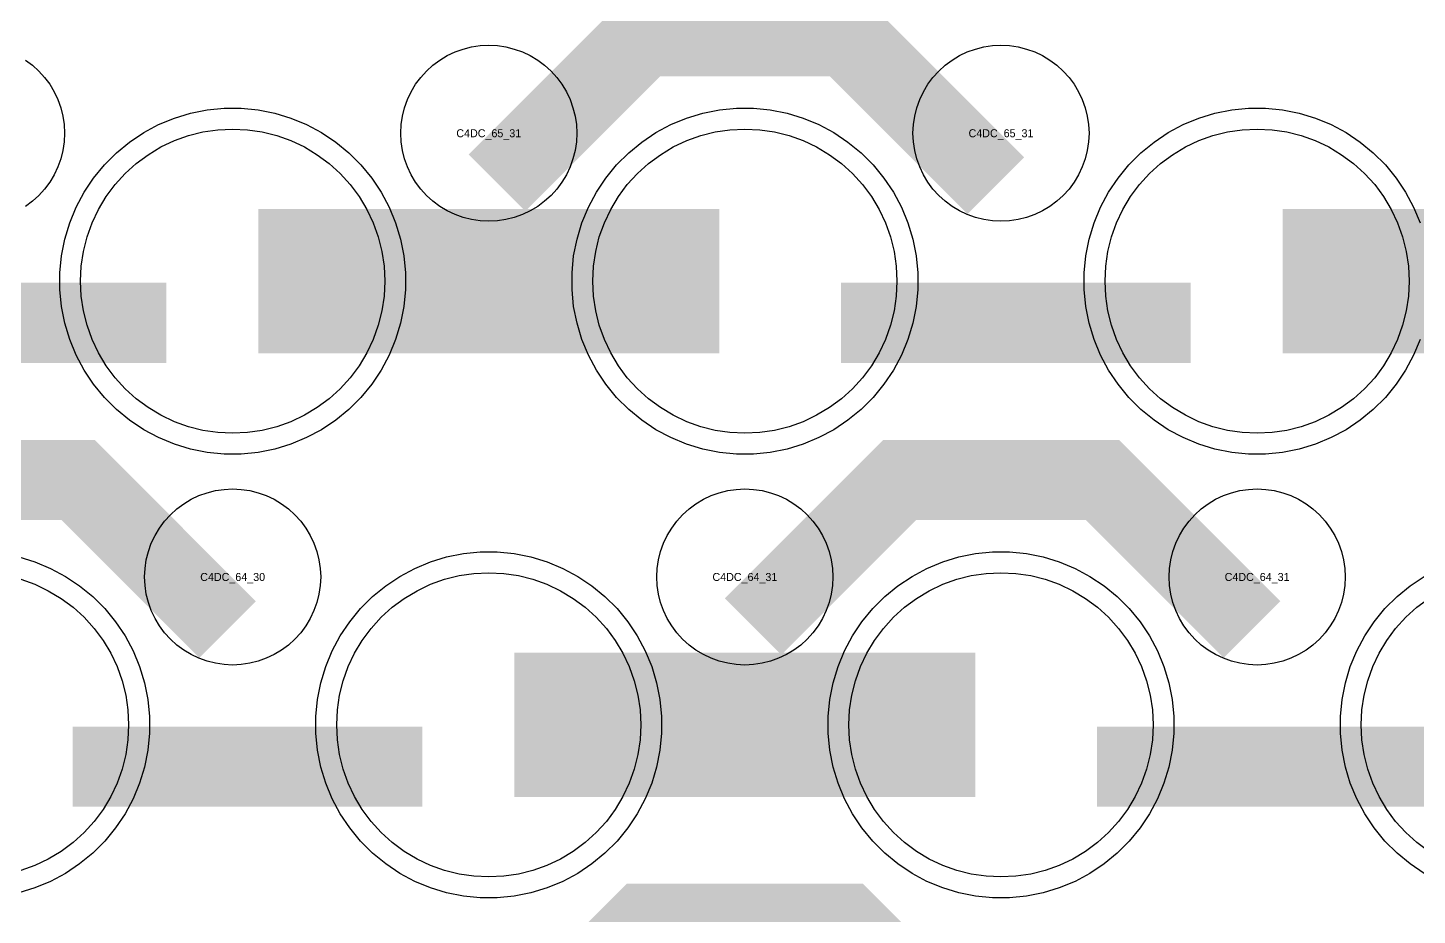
# Model space of a CAD drawing. Extents: x -11880 to 11880, y -14992 to 14992.
# Drawn here: x -2224 to -1790, y -6030.9 to -5753.8 of the extents above; entities that cross this region are included whole.
import ezdxf
from ezdxf.enums import TextEntityAlignment as Align

# ---------------------------------------------------------------- set-up
doc = ezdxf.new("R2010")
doc.units = 0
doc.header["$MEASUREMENT"] = 0
for name, color, linetype in [('GDS_775_DT_237', 138, 'CONTINUOUS'), ('RDL1_FS', 34, 'CONTINUOUS'), ('RDL_BS', 160, 'CONTINUOUS')]:
    doc.layers.add(name, color=color, linetype=linetype)

msp = doc.modelspace()

# ---------------------------------------------------------------- linework, layer by layer
at = {"layer": 'RDL1_FS'}
for points in [[(-2160, -5880.409), (-2164.657, -5880.18), (-2169.268, -5879.496), (-2173.791, -5878.364), (-2178.181, -5876.792), (-2182.395, -5874.8), (-2186.395, -5872.402), (-2190.14, -5869.624), (-2193.594, -5866.494), (-2196.724, -5863.04), (-2199.502, -5859.295), (-2201.9, -5855.295), (-2203.892, -5851.081), (-2205.464, -5846.691), (-2206.596, -5842.168), (-2207.28, -5837.557), (-2207.509, -5832.9), (-2207.28, -5828.243), (-2206.596, -5823.632), (-2205.464, -5819.109), (-2203.892, -5814.719), (-2201.9, -5810.505), (-2199.502, -5806.505), (-2196.724, -5802.76), (-2193.594, -5799.306), (-2190.14, -5796.176), (-2186.395, -5793.398), (-2182.395, -5791), (-2178.181, -5789.008), (-2173.791, -5787.436), (-2169.268, -5786.304), (-2164.657, -5785.62), (-2160, -5785.391), (-2155.343, -5785.62), (-2150.732, -5786.304), (-2146.209, -5787.436), (-2141.819, -5789.008), (-2137.605, -5791), (-2133.605, -5793.398), (-2129.86, -5796.176), (-2126.406, -5799.306), (-2123.276, -5802.76), (-2120.498, -5806.505), (-2118.1, -5810.505), (-2116.108, -5814.719), (-2114.536, -5819.109), (-2113.404, -5823.632), (-2112.72, -5828.243), (-2112.491, -5832.9), (-2112.72, -5837.557), (-2113.404, -5842.168), (-2114.536, -5846.691), (-2116.108, -5851.081), (-2118.1, -5855.295), (-2120.498, -5859.295), (-2123.276, -5863.04), (-2126.406, -5866.494), (-2129.86, -5869.624), (-2133.605, -5872.402), (-2137.605, -5874.8), (-2141.819, -5876.792), (-2146.209, -5878.364), (-2150.732, -5879.496), (-2155.343, -5880.18)], [(-2000, -5880.409), (-2004.657, -5880.18), (-2009.268, -5879.496), (-2013.791, -5878.364), (-2018.181, -5876.792), (-2022.395, -5874.8), (-2026.395, -5872.402), (-2030.14, -5869.624), (-2033.594, -5866.494), (-2036.724, -5863.04), (-2039.502, -5859.295), (-2041.9, -5855.295), (-2043.892, -5851.081), (-2045.464, -5846.691), (-2046.596, -5842.168), (-2047.28, -5837.557), (-2047.509, -5832.9), (-2047.28, -5828.243), (-2046.596, -5823.632), (-2045.464, -5819.109), (-2043.892, -5814.719), (-2041.9, -5810.505), (-2039.502, -5806.505), (-2036.724, -5802.76), (-2033.594, -5799.306), (-2030.14, -5796.176), (-2026.395, -5793.398), (-2022.395, -5791), (-2018.181, -5789.008), (-2013.791, -5787.436), (-2009.268, -5786.304), (-2004.657, -5785.62), (-2000, -5785.391), (-1995.343, -5785.62), (-1990.732, -5786.304), (-1986.209, -5787.436), (-1981.819, -5789.008), (-1977.605, -5791), (-1973.605, -5793.398), (-1969.86, -5796.176), (-1966.406, -5799.306), (-1963.276, -5802.76), (-1960.498, -5806.505), (-1958.1, -5810.505), (-1956.108, -5814.719), (-1954.536, -5819.109), (-1953.404, -5823.632), (-1952.72, -5828.243), (-1952.491, -5832.9), (-1952.72, -5837.557), (-1953.404, -5842.168), (-1954.536, -5846.691), (-1956.108, -5851.081), (-1958.1, -5855.295), (-1960.498, -5859.295), (-1963.276, -5863.04), (-1966.406, -5866.494), (-1969.86, -5869.624), (-1973.605, -5872.402), (-1977.605, -5874.8), (-1981.819, -5876.792), (-1986.209, -5878.364), (-1990.732, -5879.496), (-1995.343, -5880.18)], [(-1840, -5880.409), (-1844.657, -5880.18), (-1849.268, -5879.496), (-1853.791, -5878.364), (-1858.181, -5876.792), (-1862.395, -5874.8), (-1866.395, -5872.402), (-1870.14, -5869.624), (-1873.594, -5866.494), (-1876.724, -5863.04), (-1879.502, -5859.295), (-1881.9, -5855.295), (-1883.892, -5851.081), (-1885.464, -5846.691), (-1886.596, -5842.168), (-1887.28, -5837.557), (-1887.509, -5832.9), (-1887.28, -5828.243), (-1886.596, -5823.632), (-1885.464, -5819.109), (-1883.892, -5814.719), (-1881.9, -5810.505), (-1879.502, -5806.505), (-1876.724, -5802.76), (-1873.594, -5799.306), (-1870.14, -5796.176), (-1866.395, -5793.398), (-1862.395, -5791), (-1858.181, -5789.008), (-1853.791, -5787.436), (-1849.268, -5786.304), (-1844.657, -5785.62), (-1840, -5785.391), (-1835.343, -5785.62), (-1830.732, -5786.304), (-1826.209, -5787.436), (-1821.819, -5789.008), (-1817.605, -5791), (-1813.605, -5793.398), (-1809.86, -5796.176), (-1806.406, -5799.306), (-1803.276, -5802.76), (-1800.498, -5806.505), (-1798.1, -5810.505), (-1796.108, -5814.719), (-1794.536, -5819.109), (-1793.404, -5823.632), (-1792.72, -5828.243), (-1792.491, -5832.9), (-1792.72, -5837.557), (-1793.404, -5842.168), (-1794.536, -5846.691), (-1796.108, -5851.081), (-1798.1, -5855.295), (-1800.498, -5859.295), (-1803.276, -5863.04), (-1806.406, -5866.494), (-1809.86, -5869.624), (-1813.605, -5872.402), (-1817.605, -5874.8), (-1821.819, -5876.792), (-1826.209, -5878.364), (-1830.732, -5879.496), (-1835.343, -5880.18)]]:
    msp.add_lwpolyline(points, close=True, dxfattribs=at)
for points in [[(-2151.998, -5832.9, 45, 45, 0), (-2079.998, -5832.9, 45, 45, 0)], [(-2079.998, -5832.9, 45, 45, 0), (-2007.998, -5832.9, 45, 45, 0)], [(-1831.998, -5832.9, 45, 45, 0), (-1759.998, -5832.9, 45, 45, 0)]]:
    msp.add_lwpolyline(points, format="xyseb", dxfattribs=at)
at = {"layer": 'RDL1_FS', "color": 240, "true_color": 0xed1f24}
for points in [[(-2080, -6018.974), (-2084.657, -6018.745), (-2089.268, -6018.061), (-2093.791, -6016.929), (-2098.181, -6015.357), (-2102.395, -6013.365), (-2106.395, -6010.967), (-2110.14, -6008.189), (-2113.594, -6005.059), (-2116.724, -6001.605), (-2119.502, -5997.86), (-2121.9, -5993.86), (-2123.892, -5989.646), (-2125.464, -5985.256), (-2126.596, -5980.733), (-2127.28, -5976.122), (-2127.509, -5971.465), (-2127.28, -5966.808), (-2126.596, -5962.197), (-2125.464, -5957.674), (-2123.892, -5953.284), (-2121.9, -5949.07), (-2119.502, -5945.07), (-2116.724, -5941.325), (-2113.594, -5937.871), (-2110.14, -5934.741), (-2106.395, -5931.963), (-2102.395, -5929.565), (-2098.181, -5927.573), (-2093.791, -5926.001), (-2089.268, -5924.869), (-2084.657, -5924.185), (-2080, -5923.956), (-2075.343, -5924.185), (-2070.732, -5924.869), (-2066.209, -5926.001), (-2061.819, -5927.573), (-2057.605, -5929.565), (-2053.605, -5931.963), (-2049.86, -5934.741), (-2046.406, -5937.871), (-2043.276, -5941.325), (-2040.498, -5945.07), (-2038.1, -5949.07), (-2036.108, -5953.284), (-2034.536, -5957.674), (-2033.404, -5962.197), (-2032.72, -5966.808), (-2032.491, -5971.465), (-2032.72, -5976.122), (-2033.404, -5980.733), (-2034.536, -5985.256), (-2036.108, -5989.646), (-2038.1, -5993.86), (-2040.498, -5997.86), (-2043.276, -6001.605), (-2046.406, -6005.059), (-2049.86, -6008.189), (-2053.605, -6010.967), (-2057.605, -6013.365), (-2061.819, -6015.357), (-2066.209, -6016.929), (-2070.732, -6018.061), (-2075.343, -6018.745)], [(-1920, -6018.974), (-1924.657, -6018.745), (-1929.268, -6018.061), (-1933.791, -6016.929), (-1938.181, -6015.357), (-1942.395, -6013.365), (-1946.395, -6010.967), (-1950.14, -6008.189), (-1953.594, -6005.059), (-1956.724, -6001.605), (-1959.502, -5997.86), (-1961.9, -5993.86), (-1963.892, -5989.646), (-1965.464, -5985.256), (-1966.596, -5980.733), (-1967.28, -5976.122), (-1967.509, -5971.465), (-1967.28, -5966.808), (-1966.596, -5962.197), (-1965.464, -5957.674), (-1963.892, -5953.284), (-1961.9, -5949.07), (-1959.502, -5945.07), (-1956.724, -5941.325), (-1953.594, -5937.871), (-1950.14, -5934.741), (-1946.395, -5931.963), (-1942.395, -5929.565), (-1938.181, -5927.573), (-1933.791, -5926.001), (-1929.268, -5924.869), (-1924.657, -5924.185), (-1920, -5923.956), (-1915.343, -5924.185), (-1910.732, -5924.869), (-1906.209, -5926.001), (-1901.819, -5927.573), (-1897.605, -5929.565), (-1893.605, -5931.963), (-1889.86, -5934.741), (-1886.406, -5937.871), (-1883.276, -5941.325), (-1880.498, -5945.07), (-1878.1, -5949.07), (-1876.108, -5953.284), (-1874.536, -5957.674), (-1873.404, -5962.197), (-1872.72, -5966.808), (-1872.491, -5971.465), (-1872.72, -5976.122), (-1873.404, -5980.733), (-1874.536, -5985.256), (-1876.108, -5989.646), (-1878.1, -5993.86), (-1880.498, -5997.86), (-1883.276, -6001.605), (-1886.406, -6005.059), (-1889.86, -6008.189), (-1893.605, -6010.967), (-1897.605, -6013.365), (-1901.819, -6015.357), (-1906.209, -6016.929), (-1910.732, -6018.061), (-1915.343, -6018.745)]]:
    msp.add_lwpolyline(points, close=True, dxfattribs=at)
for points in [[(-2226.209, -5926.001), (-2221.819, -5927.573), (-2217.605, -5929.565), (-2213.605, -5931.963), (-2209.86, -5934.741), (-2206.406, -5937.871), (-2203.276, -5941.325), (-2200.498, -5945.07), (-2198.1, -5949.07), (-2196.108, -5953.284), (-2194.536, -5957.674), (-2193.404, -5962.197), (-2192.72, -5966.808), (-2192.491, -5971.465), (-2192.72, -5976.122), (-2193.404, -5980.733), (-2194.536, -5985.256), (-2196.108, -5989.646), (-2198.1, -5993.86), (-2200.498, -5997.86), (-2203.276, -6001.605), (-2206.406, -6005.059), (-2209.86, -6008.189), (-2213.605, -6010.967), (-2217.605, -6013.365), (-2221.819, -6015.357), (-2226.209, -6016.929)], [(-1786.395, -6010.967), (-1790.14, -6008.189), (-1793.594, -6005.059), (-1796.724, -6001.605), (-1799.502, -5997.86), (-1801.9, -5993.86), (-1803.892, -5989.646), (-1805.464, -5985.256), (-1806.596, -5980.733), (-1807.28, -5976.122), (-1807.509, -5971.465), (-1807.28, -5966.808), (-1806.596, -5962.197), (-1805.464, -5957.674), (-1803.892, -5953.284), (-1801.9, -5949.07), (-1799.502, -5945.07), (-1796.724, -5941.325), (-1793.594, -5937.871), (-1790.14, -5934.741), (-1786.395, -5931.963)]]:
    msp.add_lwpolyline(points, dxfattribs=at)
for points in [[(-2071.998, -5971.465, 45, 45, 0), (-1999.998, -5971.465, 45, 45, 0)], [(-1999.998, -5971.465, 45, 45, 0), (-1927.998, -5971.465, 45, 45, 0)]]:
    msp.add_lwpolyline(points, format="xyseb", dxfattribs=at)
at = {"layer": 'RDL_BS'}
for points in [[(-2077.438, -5802.214, 25, 25, 0), (-2031.623, -5756.399, 25, 25, 0), (-1998.07, -5756.399, 25, 25, 0)], [(-1921.599, -5803.113, 25, 25, 0), (-1968.313, -5756.399, 25, 25, 0), (-1998.071, -5756.399, 25, 25, 0)], [(-2289.984, -5845.913, 25, 25, 0), (-2180.719, -5845.913, 25, 25, 0)], [(-1969.984, -5845.913, 25, 25, 0), (-1860.719, -5845.913, 25, 25, 0)], [(-2161.599, -5941.678, 25, 25, 0), (-2208.313, -5894.964, 25, 25, 0), (-2238.071, -5894.964, 25, 25, 0)], [(-1997.438, -5940.779, 25, 25, 0), (-1951.623, -5894.964, 25, 25, 0), (-1918.07, -5894.964, 25, 25, 0)], [(-1841.599, -5941.678, 25, 25, 0), (-1888.313, -5894.964, 25, 25, 0), (-1918.071, -5894.964, 25, 25, 0)], [(-2077.438, -6079.344, 25, 25, 0), (-2031.623, -6033.529, 25, 25, 0), (-1998.07, -6033.529, 25, 25, 0)], [(-1921.599, -6080.243, 25, 25, 0), (-1968.313, -6033.529, 25, 25, 0), (-1998.071, -6033.529, 25, 25, 0)]]:
    msp.add_lwpolyline(points, format="xyseb", dxfattribs=at)
for points in [[(-2080, -5814.206), (-2082.693, -5814.074), (-2085.365, -5813.678), (-2087.984, -5813.021), (-2090.519, -5812.114), (-2092.956, -5810.962), (-2095.28, -5809.569), (-2097.443, -5807.966), (-2099.442, -5806.154), (-2101.254, -5804.155), (-2102.857, -5801.992), (-2104.25, -5799.668), (-2105.402, -5797.231), (-2106.309, -5794.696), (-2106.966, -5792.077), (-2107.362, -5789.405), (-2107.494, -5786.712), (-2107.362, -5784.019), (-2106.966, -5781.347), (-2106.309, -5778.728), (-2105.402, -5776.193), (-2104.25, -5773.756), (-2102.857, -5771.432), (-2101.254, -5769.269), (-2099.442, -5767.27), (-2097.443, -5765.458), (-2095.28, -5763.855), (-2092.956, -5762.462), (-2090.519, -5761.31), (-2087.984, -5760.403), (-2085.365, -5759.746), (-2082.693, -5759.35), (-2080, -5759.218), (-2077.307, -5759.35), (-2074.635, -5759.746), (-2072.016, -5760.403), (-2069.481, -5761.31), (-2067.044, -5762.462), (-2064.72, -5763.855), (-2062.557, -5765.458), (-2060.558, -5767.27), (-2058.746, -5769.269), (-2057.143, -5771.432), (-2055.75, -5773.756), (-2054.598, -5776.193), (-2053.691, -5778.728), (-2053.034, -5781.347), (-2052.638, -5784.019), (-2052.506, -5786.712), (-2052.638, -5789.405), (-2053.034, -5792.077), (-2053.691, -5794.696), (-2054.598, -5797.231), (-2055.75, -5799.668), (-2057.143, -5801.992), (-2058.746, -5804.155), (-2060.558, -5806.154), (-2062.557, -5807.966), (-2064.72, -5809.569), (-2067.044, -5810.962), (-2069.481, -5812.114), (-2072.016, -5813.021), (-2074.635, -5813.678), (-2077.307, -5814.074)], [(-1920, -5814.206), (-1922.693, -5814.074), (-1925.365, -5813.678), (-1927.984, -5813.021), (-1930.519, -5812.114), (-1932.956, -5810.962), (-1935.28, -5809.569), (-1937.443, -5807.966), (-1939.442, -5806.154), (-1941.254, -5804.155), (-1942.857, -5801.992), (-1944.25, -5799.668), (-1945.402, -5797.231), (-1946.309, -5794.696), (-1946.966, -5792.077), (-1947.362, -5789.405), (-1947.494, -5786.712), (-1947.362, -5784.019), (-1946.966, -5781.347), (-1946.309, -5778.728), (-1945.402, -5776.193), (-1944.25, -5773.756), (-1942.857, -5771.432), (-1941.254, -5769.269), (-1939.442, -5767.27), (-1937.443, -5765.458), (-1935.28, -5763.855), (-1932.956, -5762.462), (-1930.519, -5761.31), (-1927.984, -5760.403), (-1925.365, -5759.746), (-1922.693, -5759.35), (-1920, -5759.218), (-1917.307, -5759.35), (-1914.635, -5759.746), (-1912.016, -5760.403), (-1909.481, -5761.31), (-1907.044, -5762.462), (-1904.72, -5763.855), (-1902.557, -5765.458), (-1900.558, -5767.27), (-1898.746, -5769.269), (-1897.143, -5771.432), (-1895.75, -5773.756), (-1894.598, -5776.193), (-1893.691, -5778.728), (-1893.034, -5781.347), (-1892.638, -5784.019), (-1892.506, -5786.712), (-1892.638, -5789.405), (-1893.034, -5792.077), (-1893.691, -5794.696), (-1894.598, -5797.231), (-1895.75, -5799.668), (-1897.143, -5801.992), (-1898.746, -5804.155), (-1900.558, -5806.154), (-1902.557, -5807.966), (-1904.72, -5809.569), (-1907.044, -5810.962), (-1909.481, -5812.114), (-1912.016, -5813.021), (-1914.635, -5813.678), (-1917.307, -5814.074)], [(-2162.644, -5886.9), (-2167.938, -5886.383), (-2173.165, -5885.337), (-2178.205, -5883.806), (-2183.115, -5881.775), (-2187.777, -5879.283), (-2192.191, -5876.336), (-2196.292, -5872.974), (-2200.074, -5869.192), (-2203.436, -5865.091), (-2206.383, -5860.677), (-2208.875, -5856.015), (-2210.906, -5851.105), (-2212.437, -5846.065), (-2213.483, -5840.838), (-2214, -5835.544), (-2214, -5830.256), (-2213.483, -5824.962), (-2212.437, -5819.735), (-2210.906, -5814.695), (-2208.875, -5809.785), (-2206.383, -5805.123), (-2203.436, -5800.709), (-2200.074, -5796.608), (-2196.292, -5792.826), (-2192.191, -5789.464), (-2187.777, -5786.517), (-2183.115, -5784.025), (-2178.205, -5781.994), (-2173.165, -5780.463), (-2167.938, -5779.417), (-2162.644, -5778.9), (-2157.356, -5778.9), (-2152.062, -5779.417), (-2146.835, -5780.463), (-2141.795, -5781.994), (-2136.885, -5784.025), (-2132.223, -5786.517), (-2127.809, -5789.464), (-2123.708, -5792.826), (-2119.926, -5796.608), (-2116.564, -5800.709), (-2113.617, -5805.123), (-2111.125, -5809.785), (-2109.094, -5814.695), (-2107.563, -5819.735), (-2106.517, -5824.962), (-2106, -5830.256), (-2106, -5835.544), (-2106.517, -5840.838), (-2107.563, -5846.065), (-2109.094, -5851.105), (-2111.125, -5856.015), (-2113.617, -5860.677), (-2116.564, -5865.091), (-2119.926, -5869.192), (-2123.708, -5872.974), (-2127.809, -5876.336), (-2132.223, -5879.283), (-2136.885, -5881.775), (-2141.795, -5883.806), (-2146.835, -5885.337), (-2152.062, -5886.383), (-2157.356, -5886.9)], [(-2002.644, -5886.9), (-2007.938, -5886.383), (-2013.165, -5885.337), (-2018.205, -5883.806), (-2023.115, -5881.775), (-2027.777, -5879.283), (-2032.191, -5876.336), (-2036.292, -5872.974), (-2040.074, -5869.192), (-2043.436, -5865.091), (-2046.383, -5860.677), (-2048.875, -5856.015), (-2050.906, -5851.105), (-2052.437, -5846.065), (-2053.483, -5840.838), (-2054, -5835.544), (-2054, -5830.256), (-2053.483, -5824.962), (-2052.437, -5819.735), (-2050.906, -5814.695), (-2048.875, -5809.785), (-2046.383, -5805.123), (-2043.436, -5800.709), (-2040.074, -5796.608), (-2036.292, -5792.826), (-2032.191, -5789.464), (-2027.777, -5786.517), (-2023.115, -5784.025), (-2018.205, -5781.994), (-2013.165, -5780.463), (-2007.938, -5779.417), (-2002.644, -5778.9), (-1997.356, -5778.9), (-1992.062, -5779.417), (-1986.835, -5780.463), (-1981.795, -5781.994), (-1976.885, -5784.025), (-1972.223, -5786.517), (-1967.809, -5789.464), (-1963.708, -5792.826), (-1959.926, -5796.608), (-1956.564, -5800.709), (-1953.617, -5805.123), (-1951.125, -5809.785), (-1949.094, -5814.695), (-1947.563, -5819.735), (-1946.517, -5824.962), (-1946, -5830.256), (-1946, -5835.544), (-1946.517, -5840.838), (-1947.563, -5846.065), (-1949.094, -5851.105), (-1951.125, -5856.015), (-1953.617, -5860.677), (-1956.564, -5865.091), (-1959.926, -5869.192), (-1963.708, -5872.974), (-1967.809, -5876.336), (-1972.223, -5879.283), (-1976.885, -5881.775), (-1981.795, -5883.806), (-1986.835, -5885.337), (-1992.062, -5886.383), (-1997.356, -5886.9)], [(-2160, -5952.771), (-2162.693, -5952.639), (-2165.365, -5952.243), (-2167.984, -5951.586), (-2170.519, -5950.679), (-2172.956, -5949.527), (-2175.28, -5948.134), (-2177.443, -5946.531), (-2179.442, -5944.719), (-2181.254, -5942.72), (-2182.857, -5940.557), (-2184.25, -5938.233), (-2185.402, -5935.796), (-2186.309, -5933.261), (-2186.966, -5930.642), (-2187.362, -5927.97), (-2187.494, -5925.277), (-2187.362, -5922.584), (-2186.966, -5919.912), (-2186.309, -5917.293), (-2185.402, -5914.758), (-2184.25, -5912.321), (-2182.857, -5909.997), (-2181.254, -5907.834), (-2179.442, -5905.835), (-2177.443, -5904.023), (-2175.28, -5902.42), (-2172.956, -5901.027), (-2170.519, -5899.875), (-2167.984, -5898.968), (-2165.365, -5898.311), (-2162.693, -5897.915), (-2160, -5897.783), (-2157.307, -5897.915), (-2154.635, -5898.311), (-2152.016, -5898.968), (-2149.481, -5899.875), (-2147.044, -5901.027), (-2144.72, -5902.42), (-2142.557, -5904.023), (-2140.558, -5905.835), (-2138.746, -5907.834), (-2137.143, -5909.997), (-2135.75, -5912.321), (-2134.598, -5914.758), (-2133.691, -5917.293), (-2133.034, -5919.912), (-2132.638, -5922.584), (-2132.506, -5925.277), (-2132.638, -5927.97), (-2133.034, -5930.642), (-2133.691, -5933.261), (-2134.598, -5935.796), (-2135.75, -5938.233), (-2137.143, -5940.557), (-2138.746, -5942.72), (-2140.558, -5944.719), (-2142.557, -5946.531), (-2144.72, -5948.134), (-2147.044, -5949.527), (-2149.481, -5950.679), (-2152.016, -5951.586), (-2154.635, -5952.243), (-2157.307, -5952.639)], [(-2000, -5952.771), (-2002.693, -5952.639), (-2005.365, -5952.243), (-2007.984, -5951.586), (-2010.519, -5950.679), (-2012.956, -5949.527), (-2015.28, -5948.134), (-2017.443, -5946.531), (-2019.442, -5944.719), (-2021.254, -5942.72), (-2022.857, -5940.557), (-2024.25, -5938.233), (-2025.402, -5935.796), (-2026.309, -5933.261), (-2026.966, -5930.642), (-2027.362, -5927.97), (-2027.494, -5925.277), (-2027.362, -5922.584), (-2026.966, -5919.912), (-2026.309, -5917.293), (-2025.402, -5914.758), (-2024.25, -5912.321), (-2022.857, -5909.997), (-2021.254, -5907.834), (-2019.442, -5905.835), (-2017.443, -5904.023), (-2015.28, -5902.42), (-2012.956, -5901.027), (-2010.519, -5899.875), (-2007.984, -5898.968), (-2005.365, -5898.311), (-2002.693, -5897.915), (-2000, -5897.783), (-1997.307, -5897.915), (-1994.635, -5898.311), (-1992.016, -5898.968), (-1989.481, -5899.875), (-1987.044, -5901.027), (-1984.72, -5902.42), (-1982.557, -5904.023), (-1980.558, -5905.835), (-1978.746, -5907.834), (-1977.143, -5909.997), (-1975.75, -5912.321), (-1974.598, -5914.758), (-1973.691, -5917.293), (-1973.034, -5919.912), (-1972.638, -5922.584), (-1972.506, -5925.277), (-1972.638, -5927.97), (-1973.034, -5930.642), (-1973.691, -5933.261), (-1974.598, -5935.796), (-1975.75, -5938.233), (-1977.143, -5940.557), (-1978.746, -5942.72), (-1980.558, -5944.719), (-1982.557, -5946.531), (-1984.72, -5948.134), (-1987.044, -5949.527), (-1989.481, -5950.679), (-1992.016, -5951.586), (-1994.635, -5952.243), (-1997.307, -5952.639)], [(-1840, -5952.771), (-1842.693, -5952.639), (-1845.365, -5952.243), (-1847.984, -5951.586), (-1850.519, -5950.679), (-1852.956, -5949.527), (-1855.28, -5948.134), (-1857.443, -5946.531), (-1859.442, -5944.719), (-1861.254, -5942.72), (-1862.857, -5940.557), (-1864.25, -5938.233), (-1865.402, -5935.796), (-1866.309, -5933.261), (-1866.966, -5930.642), (-1867.362, -5927.97), (-1867.494, -5925.277), (-1867.362, -5922.584), (-1866.966, -5919.912), (-1866.309, -5917.293), (-1865.402, -5914.758), (-1864.25, -5912.321), (-1862.857, -5909.997), (-1861.254, -5907.834), (-1859.442, -5905.835), (-1857.443, -5904.023), (-1855.28, -5902.42), (-1852.956, -5901.027), (-1850.519, -5899.875), (-1847.984, -5898.968), (-1845.365, -5898.311), (-1842.693, -5897.915), (-1840, -5897.783), (-1837.307, -5897.915), (-1834.635, -5898.311), (-1832.016, -5898.968), (-1829.481, -5899.875), (-1827.044, -5901.027), (-1824.72, -5902.42), (-1822.557, -5904.023), (-1820.558, -5905.835), (-1818.746, -5907.834), (-1817.143, -5909.997), (-1815.75, -5912.321), (-1814.598, -5914.758), (-1813.691, -5917.293), (-1813.034, -5919.912), (-1812.638, -5922.584), (-1812.506, -5925.277), (-1812.638, -5927.97), (-1813.034, -5930.642), (-1813.691, -5933.261), (-1814.598, -5935.796), (-1815.75, -5938.233), (-1817.143, -5940.557), (-1818.746, -5942.72), (-1820.558, -5944.719), (-1822.557, -5946.531), (-1824.72, -5948.134), (-1827.044, -5949.527), (-1829.481, -5950.679), (-1832.016, -5951.586), (-1834.635, -5952.243), (-1837.307, -5952.639)]]:
    msp.add_lwpolyline(points, close=True, dxfattribs=at)
for points in [[(-2224.72, -5763.855), (-2222.557, -5765.458), (-2220.558, -5767.27), (-2218.746, -5769.269), (-2217.143, -5771.432), (-2215.75, -5773.756), (-2214.598, -5776.193), (-2213.691, -5778.728), (-2213.034, -5781.347), (-2212.638, -5784.019), (-2212.506, -5786.712), (-2212.638, -5789.405), (-2213.034, -5792.077), (-2213.691, -5794.696), (-2214.598, -5797.231), (-2215.75, -5799.668), (-2217.143, -5801.992), (-2218.746, -5804.155), (-2220.558, -5806.154), (-2222.557, -5807.966), (-2224.72, -5809.569)], [(-1789.094, -5851.105), (-1791.125, -5856.015), (-1793.617, -5860.677), (-1796.564, -5865.091), (-1799.926, -5869.192), (-1803.708, -5872.974), (-1807.809, -5876.336), (-1812.223, -5879.283), (-1816.885, -5881.775), (-1821.795, -5883.806), (-1826.835, -5885.337), (-1832.062, -5886.383), (-1837.356, -5886.9), (-1842.644, -5886.9), (-1847.938, -5886.383), (-1853.165, -5885.337), (-1858.205, -5883.806), (-1863.115, -5881.775), (-1867.777, -5879.283), (-1872.191, -5876.336), (-1876.292, -5872.974), (-1880.074, -5869.192), (-1883.436, -5865.091), (-1886.383, -5860.677), (-1888.875, -5856.015), (-1890.906, -5851.105), (-1892.437, -5846.065), (-1893.483, -5840.838), (-1894, -5835.544), (-1894, -5830.256), (-1893.483, -5824.962), (-1892.437, -5819.735), (-1890.906, -5814.695), (-1888.875, -5809.785), (-1886.383, -5805.123), (-1883.436, -5800.709), (-1880.074, -5796.608), (-1876.292, -5792.826), (-1872.191, -5789.464), (-1867.777, -5786.517), (-1863.115, -5784.025), (-1858.205, -5781.994), (-1853.165, -5780.463), (-1847.938, -5779.417), (-1842.644, -5778.9), (-1837.356, -5778.9), (-1832.062, -5779.417), (-1826.835, -5780.463), (-1821.795, -5781.994), (-1816.885, -5784.025), (-1812.223, -5786.517), (-1807.809, -5789.464), (-1803.708, -5792.826), (-1799.926, -5796.608), (-1796.564, -5800.709), (-1793.617, -5805.123), (-1791.125, -5809.785), (-1789.094, -5814.695)]]:
    msp.add_lwpolyline(points, dxfattribs=at)
at = {"layer": 'RDL_BS', "color": 240, "true_color": 0xed1f24}
for points in [[(-2226.835, -5919.028), (-2221.795, -5920.559), (-2216.885, -5922.59), (-2212.223, -5925.082), (-2207.809, -5928.029), (-2203.708, -5931.391), (-2199.926, -5935.173), (-2196.564, -5939.274), (-2193.617, -5943.688), (-2191.125, -5948.35), (-2189.094, -5953.26), (-2187.563, -5958.3), (-2186.517, -5963.527), (-2186, -5968.821), (-2186, -5974.109), (-2186.517, -5979.403), (-2187.563, -5984.63), (-2189.094, -5989.67), (-2191.125, -5994.58), (-2193.617, -5999.242), (-2196.564, -6003.656), (-2199.926, -6007.757), (-2203.708, -6011.539), (-2207.809, -6014.901), (-2212.223, -6017.848), (-2216.885, -6020.34), (-2221.795, -6022.371), (-2226.835, -6023.902)], [(-1787.777, -6017.848), (-1792.191, -6014.901), (-1796.292, -6011.539), (-1800.074, -6007.757), (-1803.436, -6003.656), (-1806.383, -5999.242), (-1808.875, -5994.58), (-1810.906, -5989.67), (-1812.437, -5984.63), (-1813.483, -5979.403), (-1814, -5974.109), (-1814, -5968.821), (-1813.483, -5963.527), (-1812.437, -5958.3), (-1810.906, -5953.26), (-1808.875, -5948.35), (-1806.383, -5943.688), (-1803.436, -5939.274), (-1800.074, -5935.173), (-1796.292, -5931.391), (-1792.191, -5928.029), (-1787.777, -5925.082)]]:
    msp.add_lwpolyline(points, dxfattribs=at)
for points in [[(-2082.644, -6025.465), (-2087.938, -6024.948), (-2093.165, -6023.902), (-2098.205, -6022.371), (-2103.115, -6020.34), (-2107.777, -6017.848), (-2112.191, -6014.901), (-2116.292, -6011.539), (-2120.074, -6007.757), (-2123.436, -6003.656), (-2126.383, -5999.242), (-2128.875, -5994.58), (-2130.906, -5989.67), (-2132.437, -5984.63), (-2133.483, -5979.403), (-2134, -5974.109), (-2134, -5968.821), (-2133.483, -5963.527), (-2132.437, -5958.3), (-2130.906, -5953.26), (-2128.875, -5948.35), (-2126.383, -5943.688), (-2123.436, -5939.274), (-2120.074, -5935.173), (-2116.292, -5931.391), (-2112.191, -5928.029), (-2107.777, -5925.082), (-2103.115, -5922.59), (-2098.205, -5920.559), (-2093.165, -5919.028), (-2087.938, -5917.982), (-2082.644, -5917.465), (-2077.356, -5917.465), (-2072.062, -5917.982), (-2066.835, -5919.028), (-2061.795, -5920.559), (-2056.885, -5922.59), (-2052.223, -5925.082), (-2047.809, -5928.029), (-2043.708, -5931.391), (-2039.926, -5935.173), (-2036.564, -5939.274), (-2033.617, -5943.688), (-2031.125, -5948.35), (-2029.094, -5953.26), (-2027.563, -5958.3), (-2026.517, -5963.527), (-2026, -5968.821), (-2026, -5974.109), (-2026.517, -5979.403), (-2027.563, -5984.63), (-2029.094, -5989.67), (-2031.125, -5994.58), (-2033.617, -5999.242), (-2036.564, -6003.656), (-2039.926, -6007.757), (-2043.708, -6011.539), (-2047.809, -6014.901), (-2052.223, -6017.848), (-2056.885, -6020.34), (-2061.795, -6022.371), (-2066.835, -6023.902), (-2072.062, -6024.948), (-2077.356, -6025.465)], [(-1922.644, -6025.465), (-1927.938, -6024.948), (-1933.165, -6023.902), (-1938.205, -6022.371), (-1943.115, -6020.34), (-1947.777, -6017.848), (-1952.191, -6014.901), (-1956.292, -6011.539), (-1960.074, -6007.757), (-1963.436, -6003.656), (-1966.383, -5999.242), (-1968.875, -5994.58), (-1970.906, -5989.67), (-1972.437, -5984.63), (-1973.483, -5979.403), (-1974, -5974.109), (-1974, -5968.821), (-1973.483, -5963.527), (-1972.437, -5958.3), (-1970.906, -5953.26), (-1968.875, -5948.35), (-1966.383, -5943.688), (-1963.436, -5939.274), (-1960.074, -5935.173), (-1956.292, -5931.391), (-1952.191, -5928.029), (-1947.777, -5925.082), (-1943.115, -5922.59), (-1938.205, -5920.559), (-1933.165, -5919.028), (-1927.938, -5917.982), (-1922.644, -5917.465), (-1917.356, -5917.465), (-1912.062, -5917.982), (-1906.835, -5919.028), (-1901.795, -5920.559), (-1896.885, -5922.59), (-1892.223, -5925.082), (-1887.809, -5928.029), (-1883.708, -5931.391), (-1879.926, -5935.173), (-1876.564, -5939.274), (-1873.617, -5943.688), (-1871.125, -5948.35), (-1869.094, -5953.26), (-1867.563, -5958.3), (-1866.517, -5963.527), (-1866, -5968.821), (-1866, -5974.109), (-1866.517, -5979.403), (-1867.563, -5984.63), (-1869.094, -5989.67), (-1871.125, -5994.58), (-1873.617, -5999.242), (-1876.564, -6003.656), (-1879.926, -6007.757), (-1883.708, -6011.539), (-1887.809, -6014.901), (-1892.223, -6017.848), (-1896.885, -6020.34), (-1901.795, -6022.371), (-1906.835, -6023.902), (-1912.062, -6024.948), (-1917.356, -6025.465)]]:
    msp.add_lwpolyline(points, close=True, dxfattribs=at)
for points in [[(-2209.984, -5984.478, 25, 25, 0), (-2100.719, -5984.478, 25, 25, 0)], [(-1889.984, -5984.478, 25, 25, 0), (-1780.719, -5984.478, 25, 25, 0)]]:
    msp.add_lwpolyline(points, format="xyseb", dxfattribs=at)

# ---------------------------------------------------------------- texts
at = {"layer": 'GDS_775_DT_237'}
for s, p in [('C4DC_65_31', (-2080, -5786.712)), ('C4DC_65_31', (-2080, -5786.712)), ('C4DC_65_31', (-1920, -5786.712)), ('C4DC_65_31', (-1920, -5786.712)), ('C4DC_64_30', (-2160, -5925.277)), ('C4DC_64_30', (-2160, -5925.277)), ('C4DC_64_31', (-2000, -5925.277)), ('C4DC_64_31', (-2000, -5925.277)), ('C4DC_64_31', (-1840, -5925.277)), ('C4DC_64_31', (-1840, -5925.277))]:
    msp.add_text(s, height=2.5, dxfattribs=at).set_placement(p, align=Align.MIDDLE_CENTER)

doc.saveas('drawing.dxf')
